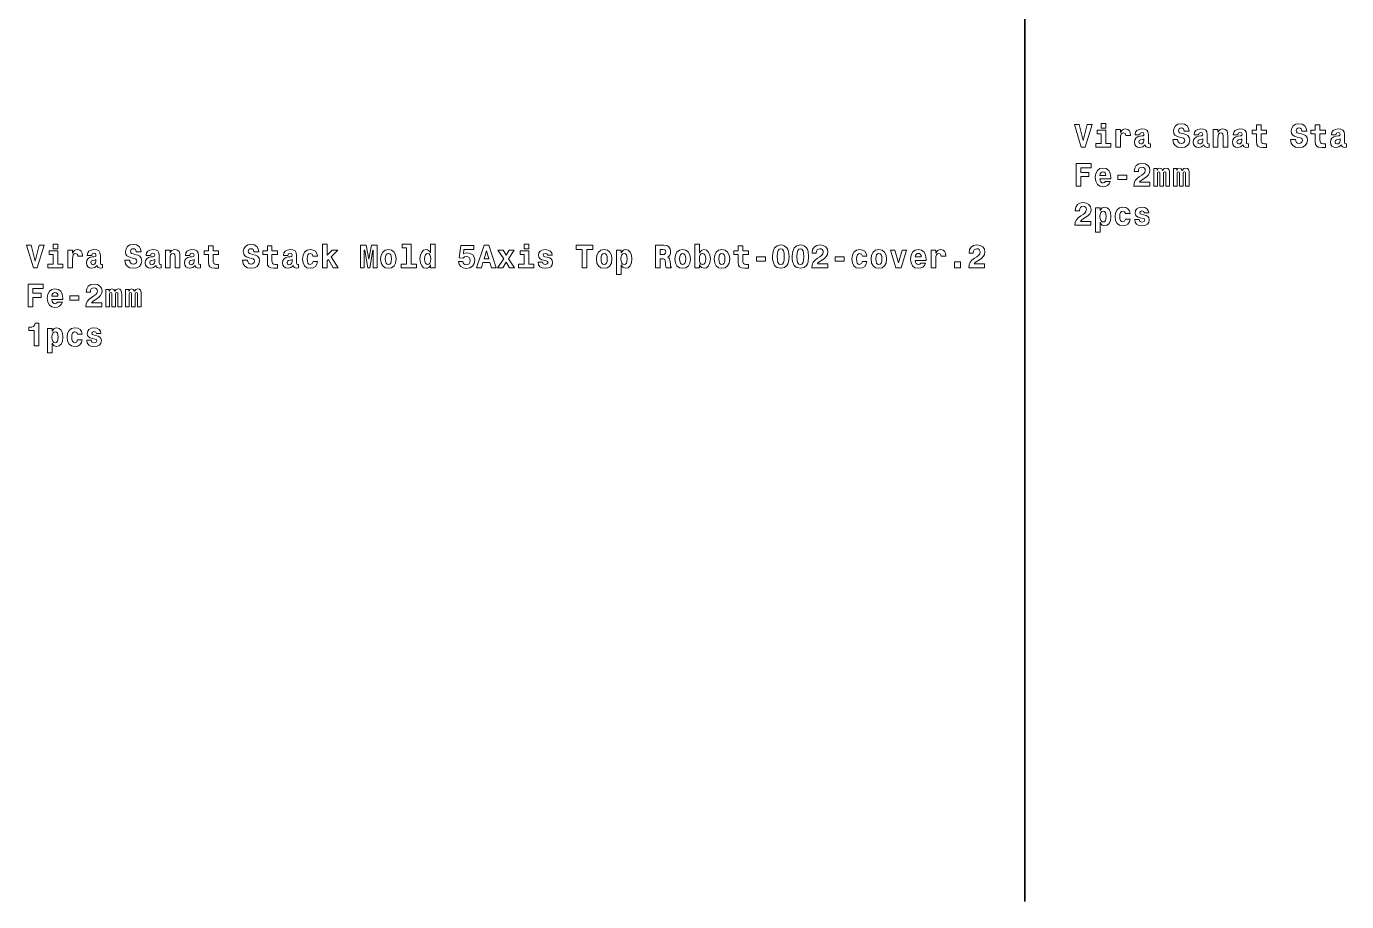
# Model space of a CAD drawing. Extents: x -10871 to 4979, y 1991 to 5869.
# Drawn here: x -6849 to -5098, y 2048 to 3208 of the extents above; entities that cross this region are included whole.
import ezdxf

# ---------------------------------------------------------------- set-up
doc = ezdxf.new("R2010")
doc.units = 0

msp = doc.modelspace()

# ---------------------------------------------------------------- linework, layer by layer
at = {"color": 7, "lineweight": 35}
msp.add_line((-5524.3, 4787.5), (-5524.3, 2048), dxfattribs=at)
at = {"color": 7, "lineweight": 13}
for points in [[(-5452.4, 3078.4), (-5458.7, 3078.4), (-5449.5, 3048.4), (-5444.4, 3048.4), (-5435.3, 3078.4), (-5441.6, 3078.4), (-5447, 3057.2)], [(-5410.2, 3053.2), (-5416.9, 3053.2), (-5416.9, 3070.8), (-5428.6, 3070.8), (-5428.6, 3066), (-5423, 3066), (-5423, 3053.2), (-5430.3, 3053.2), (-5430.3, 3048.4), (-5410.2, 3048.4)], [(-5423, 3079.4), (-5423, 3073.5), (-5416.9, 3073.5), (-5416.9, 3079.4)], [(-5403.7, 3071.6), (-5403.7, 3048.4), (-5397.4, 3048.4), (-5397.4, 3060.2), (-5397.3, 3063.3), (-5396.7, 3065.5), (-5395.5, 3066.9), (-5393.5, 3067.4), (-5391.3, 3066.4), (-5390.7, 3065.2), (-5390.4, 3063.6), (-5390.4, 3063.5), (-5384.4, 3063.5), (-5384.4, 3063.9), (-5384.8, 3067.6), (-5386, 3070.2), (-5387.9, 3071.8), (-5390.7, 3072.4), (-5393, 3072.1), (-5394.8, 3071.2), (-5396.3, 3069.7), (-5397.4, 3067.7), (-5397.4, 3071.6)], [(-5372.1, 3064.6), (-5371.4, 3066.8), (-5369.2, 3067.6), (-5367.1, 3067), (-5366.5, 3065.3), (-5366.7, 3063.9), (-5367.6, 3063.3), (-5369.1, 3063), (-5371.6, 3062.8), (-5374.8, 3061.9), (-5377.2, 3060.3), (-5378.6, 3058), (-5379.1, 3055), (-5378.6, 3051.9), (-5377.2, 3049.5), (-5374.9, 3048.1), (-5371.8, 3047.6), (-5368.1, 3048.5), (-5364.9, 3051.2), (-5364.4, 3049.6), (-5363.5, 3048.6), (-5362.2, 3048.1), (-5360.3, 3047.9), (-5357.9, 3048.2), (-5357.9, 3052.7), (-5358.9, 3052.6), (-5360.3, 3053.1), (-5360.5, 3054.9), (-5360.5, 3065.2), (-5361.1, 3068.3), (-5362.6, 3070.6), (-5365.3, 3071.9), (-5369.2, 3072.4), (-5372.9, 3071.8), (-5375.7, 3070.3), (-5377.4, 3068), (-5378, 3064.9), (-5378, 3064.6)], [(-5306.5, 3069.4), (-5307.2, 3073.5), (-5309.3, 3076.6), (-5312.6, 3078.5), (-5317.2, 3079.1), (-5321.3, 3078.5), (-5324.4, 3076.5), (-5326.5, 3073.5), (-5327.2, 3069.7), (-5326.7, 3066.5), (-5325.3, 3064.2), (-5322.8, 3062.6), (-5319.4, 3061.5), (-5316.4, 3060.8), (-5314.1, 3060), (-5312.7, 3059), (-5312.2, 3057.2), (-5312.5, 3055.5), (-5313.4, 3054.3), (-5314.9, 3053.4), (-5316.9, 3053.2), (-5318.8, 3053.5), (-5320.3, 3054.5), (-5321.3, 3056.1), (-5321.7, 3058.3), (-5328.1, 3058.3), (-5327.2, 3053.7), (-5325, 3050.4), (-5321.6, 3048.3), (-5317.1, 3047.6), (-5312.2, 3048.3), (-5308.7, 3050.2), (-5306.4, 3053.4), (-5305.6, 3057.5), (-5306.3, 3061.2), (-5308.1, 3063.5), (-5311, 3065.1), (-5314.8, 3066.1), (-5317.3, 3066.7), (-5319.1, 3067.4), (-5320.2, 3068.4), (-5320.6, 3070.1), (-5319.6, 3072.6), (-5318.4, 3073.3), (-5316.8, 3073.6), (-5315.3, 3073.3), (-5314.1, 3072.5), (-5313.1, 3069.8), (-5313.1, 3069.4)], [(-5294, 3064.6), (-5293.3, 3066.8), (-5291.1, 3067.6), (-5289.1, 3067), (-5288.4, 3065.3), (-5288.6, 3063.9), (-5289.5, 3063.3), (-5291.1, 3063), (-5293.5, 3062.8), (-5296.8, 3061.9), (-5299.1, 3060.3), (-5300.6, 3058), (-5301.1, 3055), (-5300.6, 3051.9), (-5299.1, 3049.5), (-5296.9, 3048.1), (-5293.7, 3047.6), (-5290, 3048.5), (-5286.8, 3051.2), (-5286.3, 3049.6), (-5285.4, 3048.6), (-5284.1, 3048.1), (-5282.2, 3047.9), (-5279.8, 3048.2), (-5279.8, 3052.7), (-5280.8, 3052.6), (-5282.2, 3053.1), (-5282.5, 3054.9), (-5282.5, 3065.2), (-5283, 3068.3), (-5284.5, 3070.6), (-5287.3, 3071.9), (-5291.1, 3072.4), (-5294.8, 3071.8), (-5297.6, 3070.3), (-5299.4, 3068), (-5299.9, 3064.9), (-5299.9, 3064.6)], [(-5274.4, 3071.6), (-5274.4, 3048.4), (-5268.2, 3048.4), (-5268.2, 3059.9), (-5268, 3063.1), (-5267.4, 3065.3), (-5266.1, 3066.7), (-5264.2, 3067.1), (-5262.6, 3066.7), (-5261.7, 3065.6), (-5261.4, 3063.7), (-5261.3, 3061.3), (-5261.3, 3048.4), (-5255.1, 3048.4), (-5255.1, 3062.5), (-5255.4, 3066.6), (-5256.2, 3069.7), (-5258.2, 3071.7), (-5261.8, 3072.4), (-5263.8, 3072.1), (-5265.6, 3071.3), (-5267, 3070), (-5268.2, 3068), (-5268.2, 3071.6)], [(-5242, 3064.6), (-5241.3, 3066.8), (-5239.1, 3067.6), (-5237, 3067), (-5236.3, 3065.3), (-5236.6, 3063.9), (-5237.5, 3063.3), (-5239, 3063), (-5241.4, 3062.8), (-5244.7, 3061.9), (-5247.1, 3060.3), (-5248.5, 3058), (-5249, 3055), (-5248.5, 3051.9), (-5247.1, 3049.5), (-5244.8, 3048.1), (-5241.7, 3047.6), (-5238, 3048.5), (-5234.7, 3051.2), (-5234.3, 3049.6), (-5233.4, 3048.6), (-5232.1, 3048.1), (-5230.2, 3047.9), (-5227.7, 3048.2), (-5227.7, 3052.7), (-5228.8, 3052.6), (-5230.2, 3053.1), (-5230.4, 3054.9), (-5230.4, 3065.2), (-5230.9, 3068.3), (-5232.5, 3070.6), (-5235.2, 3071.9), (-5239.1, 3072.4), (-5242.8, 3071.8), (-5245.5, 3070.3), (-5247.3, 3068), (-5247.9, 3064.9), (-5247.9, 3064.6)], [(-5203.7, 3070.8), (-5211.1, 3070.8), (-5211.1, 3077.6), (-5217.1, 3077.6), (-5217.1, 3070.8), (-5222.9, 3070.8), (-5222.9, 3066), (-5217.1, 3066), (-5217.1, 3055.6), (-5216.8, 3051.9), (-5215.4, 3049.4), (-5212.7, 3048), (-5208.6, 3047.6), (-5203.7, 3047.8), (-5203.7, 3052.7), (-5206.5, 3052.5), (-5208.8, 3052.9), (-5210.2, 3053.9), (-5210.9, 3055.6), (-5211.1, 3057.8), (-5211.1, 3066), (-5203.7, 3066)], [(-5150.4, 3069.4), (-5151.1, 3073.5), (-5153.2, 3076.6), (-5156.5, 3078.5), (-5161, 3079.1), (-5165.1, 3078.5), (-5168.3, 3076.5), (-5170.3, 3073.5), (-5171, 3069.7), (-5170.5, 3066.5), (-5169.1, 3064.2), (-5166.7, 3062.6), (-5163.2, 3061.5), (-5160.3, 3060.8), (-5158, 3060), (-5156.5, 3059), (-5156, 3057.2), (-5156.4, 3055.5), (-5157.3, 3054.3), (-5158.8, 3053.4), (-5160.7, 3053.2), (-5162.6, 3053.5), (-5164.1, 3054.5), (-5165.1, 3056.1), (-5165.5, 3058.3), (-5172, 3058.3), (-5171.1, 3053.7), (-5168.9, 3050.4), (-5165.4, 3048.3), (-5161, 3047.6), (-5156.1, 3048.3), (-5152.5, 3050.2), (-5150.3, 3053.4), (-5149.5, 3057.5), (-5150.1, 3061.2), (-5152, 3063.5), (-5154.9, 3065.1), (-5158.7, 3066.1), (-5161.2, 3066.7), (-5163, 3067.4), (-5164.1, 3068.4), (-5164.5, 3070.1), (-5163.5, 3072.6), (-5162.3, 3073.3), (-5160.7, 3073.6), (-5159.2, 3073.3), (-5158, 3072.5), (-5156.9, 3069.8), (-5156.9, 3069.4)], [(-5125.6, 3070.8), (-5133, 3070.8), (-5133, 3077.6), (-5139.1, 3077.6), (-5139.1, 3070.8), (-5144.9, 3070.8), (-5144.9, 3066), (-5139.1, 3066), (-5139.1, 3055.6), (-5138.7, 3051.9), (-5137.3, 3049.4), (-5134.7, 3048), (-5130.5, 3047.6), (-5125.6, 3047.8), (-5125.6, 3052.7), (-5128.4, 3052.5), (-5130.8, 3052.9), (-5132.2, 3053.9), (-5132.8, 3055.6), (-5133, 3057.8), (-5133, 3066), (-5125.6, 3066)], [(-5111.8, 3064.6), (-5111.2, 3066.8), (-5108.9, 3067.6), (-5106.9, 3067), (-5106.2, 3065.3), (-5106.5, 3063.9), (-5107.3, 3063.3), (-5108.9, 3063), (-5111.3, 3062.8), (-5114.6, 3061.9), (-5117, 3060.3), (-5118.4, 3058), (-5118.9, 3055), (-5118.4, 3051.9), (-5117, 3049.5), (-5114.7, 3048.1), (-5111.6, 3047.6), (-5107.9, 3048.5), (-5104.6, 3051.2), (-5104.1, 3049.6), (-5103.2, 3048.6), (-5101.9, 3048.1), (-5100.1, 3047.9), (-5097.6, 3048.2), (-5097.6, 3052.7), (-5098.7, 3052.6), (-5100, 3053.1), (-5100.3, 3054.9), (-5100.3, 3065.2), (-5100.8, 3068.3), (-5102.4, 3070.6), (-5105.1, 3071.9), (-5108.9, 3072.4), (-5112.7, 3071.8), (-5115.4, 3070.3), (-5117.2, 3068), (-5117.8, 3064.9), (-5117.8, 3064.6)], [(-5366.5, 3056.7), (-5366.9, 3054.9), (-5367.8, 3053.6), (-5369.1, 3052.7), (-5370.7, 3052.4), (-5372.5, 3053.2), (-5373.2, 3055.1), (-5372.6, 3056.9), (-5371.1, 3057.9), (-5368.4, 3058.4), (-5366.5, 3059.4)], [(-5288.5, 3056.7), (-5288.8, 3054.9), (-5289.7, 3053.6), (-5291.1, 3052.7), (-5292.7, 3052.4), (-5294.4, 3053.2), (-5295.1, 3055.1), (-5294.6, 3056.9), (-5293, 3057.9), (-5290.4, 3058.4), (-5288.5, 3059.4)], [(-5236.4, 3056.7), (-5236.8, 3054.9), (-5237.7, 3053.6), (-5239, 3052.7), (-5240.6, 3052.4), (-5242.4, 3053.2), (-5243, 3055.1), (-5242.5, 3056.9), (-5241, 3057.9), (-5238.3, 3058.4), (-5236.4, 3059.4)], [(-5106.3, 3056.7), (-5106.7, 3054.9), (-5107.6, 3053.6), (-5108.9, 3052.7), (-5110.5, 3052.4), (-5112.3, 3053.2), (-5112.9, 3055.1), (-5112.4, 3056.9), (-5110.9, 3057.9), (-5108.2, 3058.4), (-5106.3, 3059.4)], [(-5456.2, 3026.5), (-5456.2, 2996.5), (-5450, 2996.5), (-5450, 3009.1), (-5439.3, 3009.1), (-5439.3, 3014.8), (-5450, 3014.8), (-5450, 3020.8), (-5436.6, 3020.8), (-5436.6, 3026.5)], [(-5417.5, 3002.7), (-5418.8, 3001.3), (-5420.6, 3000.7), (-5422.3, 3001.1), (-5423.6, 3002.1), (-5424.5, 3003.8), (-5424.9, 3006.2), (-5410.5, 3006.2), (-5410.4, 3007.8), (-5411.1, 3013.3), (-5413.1, 3017.3), (-5416.4, 3019.7), (-5420.8, 3020.5), (-5425, 3019.7), (-5428.2, 3017.2), (-5430.3, 3013.3), (-5431, 3008.1), (-5430.3, 3002.9), (-5428.2, 2998.9), (-5425.1, 2996.5), (-5420.9, 2995.7), (-5417.5, 2996.1), (-5414.7, 2997.4), (-5412.6, 2999.5), (-5411, 3002.7)], [(-5416.8, 3010.7), (-5424.8, 3010.7), (-5424.5, 3012.7), (-5423.6, 3014.2), (-5422.3, 3015.1), (-5420.8, 3015.5), (-5419.2, 3015.1), (-5417.9, 3014.2), (-5417.2, 3012.7)], [(-5373.8, 3015.9), (-5373.8, 3016.2), (-5373.5, 3018.5), (-5372.6, 3020.2), (-5371.1, 3021.3), (-5369.1, 3021.7), (-5367.2, 3021.3), (-5365.8, 3020.4), (-5364.9, 3019.1), (-5364.6, 3017.3), (-5365.2, 3014.7), (-5366.8, 3012.8), (-5369.2, 3011), (-5372.2, 3009.1), (-5375.6, 3006.5), (-5378, 3003.8), (-5379.4, 3000.5), (-5379.9, 2996.5), (-5358.7, 2996.5), (-5358.7, 3001.6), (-5372.5, 3001.6), (-5371.6, 3002.9), (-5370.2, 3004.1), (-5365.5, 3007.1), (-5362.5, 3009.3), (-5360.3, 3011.6), (-5358.9, 3014.2), (-5358.4, 3017.4), (-5359.1, 3021.2), (-5361.2, 3024.1), (-5364.5, 3026), (-5369, 3026.7), (-5373.4, 3026), (-5376.6, 3023.9), (-5378.7, 3020.5), (-5379.4, 3016), (-5379.4, 3015.9)], [(-5337.3, 3013.7), (-5337.3, 2996.5), (-5332.3, 2996.5), (-5332.3, 3012.5), (-5332.6, 3015.9), (-5333.3, 3018.4), (-5334.7, 3020), (-5337.1, 3020.5), (-5339.5, 3019.7), (-5341.6, 3017.2), (-5342.9, 3019.6), (-5345.3, 3020.5), (-5347.5, 3019.7), (-5349, 3017.2), (-5349, 3019.7), (-5353.4, 3019.7), (-5353.4, 2996.5), (-5348.6, 2996.5), (-5348.6, 3013.5), (-5348.1, 3015.1), (-5346.7, 3015.6), (-5345.7, 3015.2), (-5345.3, 3014), (-5345.3, 2996.5), (-5340.5, 2996.5), (-5340.5, 3013.5), (-5340, 3015.1), (-5338.6, 3015.6), (-5337.6, 3015.2), (-5337.3, 3014)], [(-5311.3, 3013.7), (-5311.3, 2996.5), (-5306.3, 2996.5), (-5306.3, 3012.5), (-5306.5, 3015.9), (-5307.2, 3018.4), (-5308.7, 3020), (-5311, 3020.5), (-5313.5, 3019.7), (-5315.5, 3017.2), (-5316.9, 3019.6), (-5319.3, 3020.5), (-5321.5, 3019.7), (-5323, 3017.2), (-5323, 3019.7), (-5327.4, 3019.7), (-5327.4, 2996.5), (-5322.5, 2996.5), (-5322.5, 3013.5), (-5322.1, 3015.1), (-5320.7, 3015.6), (-5319.6, 3015.2), (-5319.3, 3014), (-5319.3, 2996.5), (-5314.5, 2996.5), (-5314.5, 3013.5), (-5314, 3015.1), (-5312.6, 3015.6), (-5311.6, 3015.2), (-5311.3, 3014)], [(-5400.9, 3011), (-5400.9, 3005.2), (-5389, 3005.2), (-5389, 3011)], [(-5451.9, 2964), (-5451.9, 2964.3), (-5451.6, 2966.6), (-5450.7, 2968.4), (-5449.1, 2969.4), (-5447.2, 2969.8), (-5445.3, 2969.4), (-5443.9, 2968.6), (-5443, 2967.2), (-5442.7, 2965.5), (-5443.3, 2962.9), (-5444.8, 2960.9), (-5447.2, 2959.1), (-5450.3, 2957.2), (-5453.6, 2954.6), (-5456, 2951.9), (-5457.5, 2948.6), (-5458, 2944.6), (-5436.8, 2944.6), (-5436.8, 2949.8), (-5450.5, 2949.8), (-5449.7, 2951), (-5448.2, 2952.2), (-5443.6, 2955.3), (-5440.6, 2957.5), (-5438.3, 2959.8), (-5437, 2962.3), (-5436.5, 2965.5), (-5437.2, 2969.3), (-5439.3, 2972.2), (-5442.6, 2974.1), (-5447.1, 2974.8), (-5451.4, 2974.1), (-5454.7, 2972), (-5456.8, 2968.7), (-5457.5, 2964.2), (-5457.5, 2964)], [(-5430.6, 2967.9), (-5430.6, 2935.6), (-5424.5, 2935.6), (-5424.5, 2948.2), (-5423.3, 2946.2), (-5421.9, 2944.8), (-5418.5, 2943.8), (-5415.2, 2944.6), (-5412.6, 2947), (-5410.9, 2951), (-5410.3, 2956.3), (-5410.9, 2961.5), (-5412.6, 2965.4), (-5415.2, 2967.8), (-5418.5, 2968.7), (-5420.4, 2968.4), (-5421.9, 2967.6), (-5423.3, 2966.2), (-5424.5, 2964.3), (-5424.5, 2967.9)], [(-5420.5, 2963.5), (-5418.9, 2963), (-5417.6, 2961.6), (-5416.8, 2959.4), (-5416.5, 2956.3), (-5416.8, 2953.1), (-5417.6, 2950.8), (-5418.9, 2949.4), (-5420.5, 2949), (-5422.3, 2949.4), (-5423.7, 2950.9), (-5424.5, 2953.2), (-5424.8, 2956.4), (-5424.5, 2959.5), (-5423.6, 2961.7), (-5422.3, 2963)], [(-5390.8, 2952.9), (-5392, 2950.1), (-5394.5, 2949), (-5396.2, 2949.5), (-5397.5, 2950.9), (-5398.3, 2953.1), (-5398.5, 2956.3), (-5398.3, 2959.4), (-5397.4, 2961.7), (-5396.2, 2963), (-5394.5, 2963.5), (-5392, 2962.6), (-5390.8, 2960.1), (-5384.7, 2960.1), (-5385.6, 2963.7), (-5387.6, 2966.4), (-5390.5, 2968.1), (-5394.3, 2968.7), (-5398.7, 2967.8), (-5401.9, 2965.2), (-5404.1, 2961.3), (-5404.8, 2956.2), (-5404.1, 2951.1), (-5402.1, 2947.2), (-5398.9, 2944.7), (-5394.7, 2943.8), (-5390.7, 2944.5), (-5387.7, 2946.2), (-5385.6, 2949.1), (-5384.7, 2952.9)], [(-5367.6, 2953.8), (-5365.9, 2953), (-5365.3, 2951.5), (-5366.3, 2949.6), (-5369, 2948.8), (-5371.7, 2949.7), (-5372.7, 2952.1), (-5378.6, 2952.1), (-5378, 2948.6), (-5376.1, 2945.9), (-5373.2, 2944.4), (-5369.1, 2943.8), (-5364.9, 2944.4), (-5361.8, 2945.9), (-5359.9, 2948.4), (-5359.3, 2951.8), (-5359.8, 2954.4), (-5361.1, 2956.4), (-5363.3, 2957.8), (-5366.4, 2958.7), (-5369.7, 2959.2), (-5371.3, 2960), (-5371.9, 2961.5), (-5371.2, 2963), (-5369.2, 2963.7), (-5366.8, 2963), (-5365.9, 2961.3), (-5359.9, 2961.3), (-5359.9, 2961.4), (-5360.6, 2964.3), (-5362.4, 2966.6), (-5365.3, 2968.1), (-5369.1, 2968.6), (-5372.9, 2968.1), (-5375.7, 2966.6), (-5377.4, 2964.3), (-5378, 2961.2), (-5377.5, 2958.7), (-5376.2, 2956.7), (-5374.1, 2955.3), (-5371.3, 2954.5)], [(-6842.4, 2918.4), (-6848.7, 2918.4), (-6839.5, 2888.4), (-6834.4, 2888.4), (-6825.3, 2918.4), (-6831.6, 2918.4), (-6837, 2897.2)], [(-6800.2, 2893.2), (-6806.9, 2893.2), (-6806.9, 2910.8), (-6818.6, 2910.8), (-6818.6, 2906), (-6813, 2906), (-6813, 2893.2), (-6820.3, 2893.2), (-6820.3, 2888.4), (-6800.2, 2888.4)], [(-6813, 2919.4), (-6813, 2913.5), (-6806.9, 2913.5), (-6806.9, 2919.4)], [(-6793.7, 2911.6), (-6793.7, 2888.4), (-6787.4, 2888.4), (-6787.4, 2900.2), (-6787.3, 2903.3), (-6786.7, 2905.5), (-6785.5, 2906.9), (-6783.5, 2907.4), (-6781.3, 2906.4), (-6780.7, 2905.2), (-6780.4, 2903.6), (-6780.4, 2903.5), (-6774.4, 2903.5), (-6774.4, 2903.9), (-6774.8, 2907.6), (-6776, 2910.2), (-6777.9, 2911.8), (-6780.7, 2912.4), (-6783, 2912.1), (-6784.8, 2911.2), (-6786.3, 2909.7), (-6787.4, 2907.7), (-6787.4, 2911.6)], [(-6762.1, 2904.6), (-6761.4, 2906.8), (-6759.2, 2907.6), (-6757.1, 2907), (-6756.5, 2905.3), (-6756.7, 2903.9), (-6757.6, 2903.3), (-6759.1, 2903), (-6761.6, 2902.8), (-6764.8, 2901.9), (-6767.2, 2900.3), (-6768.6, 2898), (-6769.1, 2895), (-6768.6, 2891.9), (-6767.2, 2889.5), (-6764.9, 2888.1), (-6761.8, 2887.6), (-6758.1, 2888.5), (-6754.9, 2891.2), (-6754.4, 2889.6), (-6753.5, 2888.6), (-6752.2, 2888.1), (-6750.3, 2887.9), (-6747.9, 2888.2), (-6747.9, 2892.7), (-6748.9, 2892.6), (-6750.3, 2893.1), (-6750.5, 2894.9), (-6750.5, 2905.2), (-6751.1, 2908.3), (-6752.6, 2910.6), (-6755.3, 2911.9), (-6759.2, 2912.4), (-6762.9, 2911.8), (-6765.7, 2910.3), (-6767.4, 2908), (-6768, 2904.9), (-6768, 2904.6)], [(-6696.5, 2909.4), (-6697.2, 2913.5), (-6699.3, 2916.6), (-6702.6, 2918.5), (-6707.2, 2919.1), (-6711.3, 2918.5), (-6714.4, 2916.5), (-6716.5, 2913.5), (-6717.2, 2909.7), (-6716.7, 2906.5), (-6715.3, 2904.2), (-6712.8, 2902.6), (-6709.4, 2901.5), (-6706.4, 2900.8), (-6704.1, 2900), (-6702.7, 2899), (-6702.2, 2897.2), (-6702.5, 2895.5), (-6703.4, 2894.3), (-6704.9, 2893.4), (-6706.9, 2893.2), (-6708.8, 2893.5), (-6710.3, 2894.5), (-6711.3, 2896.1), (-6711.7, 2898.3), (-6718.1, 2898.3), (-6717.2, 2893.7), (-6715, 2890.4), (-6711.6, 2888.3), (-6707.1, 2887.6), (-6702.2, 2888.3), (-6698.7, 2890.2), (-6696.4, 2893.4), (-6695.6, 2897.5), (-6696.3, 2901.2), (-6698.1, 2903.5), (-6701, 2905.1), (-6704.8, 2906.1), (-6707.3, 2906.7), (-6709.1, 2907.4), (-6710.2, 2908.4), (-6710.6, 2910.1), (-6709.6, 2912.6), (-6708.4, 2913.3), (-6706.8, 2913.6), (-6705.3, 2913.3), (-6704.1, 2912.5), (-6703.1, 2909.8), (-6703.1, 2909.4)], [(-6684, 2904.6), (-6683.3, 2906.8), (-6681.1, 2907.6), (-6679.1, 2907), (-6678.4, 2905.3), (-6678.6, 2903.9), (-6679.5, 2903.3), (-6681.1, 2903), (-6683.5, 2902.8), (-6686.8, 2901.9), (-6689.1, 2900.3), (-6690.6, 2898), (-6691.1, 2895), (-6690.6, 2891.9), (-6689.1, 2889.5), (-6686.9, 2888.1), (-6683.7, 2887.6), (-6680, 2888.5), (-6676.8, 2891.2), (-6676.3, 2889.6), (-6675.4, 2888.6), (-6674.1, 2888.1), (-6672.2, 2887.9), (-6669.8, 2888.2), (-6669.8, 2892.7), (-6670.8, 2892.6), (-6672.2, 2893.1), (-6672.5, 2894.9), (-6672.5, 2905.2), (-6673, 2908.3), (-6674.5, 2910.6), (-6677.3, 2911.9), (-6681.1, 2912.4), (-6684.8, 2911.8), (-6687.6, 2910.3), (-6689.4, 2908), (-6689.9, 2904.9), (-6689.9, 2904.6)], [(-6664.4, 2911.6), (-6664.4, 2888.4), (-6658.2, 2888.4), (-6658.2, 2899.9), (-6658, 2903.1), (-6657.4, 2905.3), (-6656.1, 2906.7), (-6654.2, 2907.1), (-6652.6, 2906.7), (-6651.7, 2905.6), (-6651.4, 2903.7), (-6651.3, 2901.3), (-6651.3, 2888.4), (-6645.1, 2888.4), (-6645.1, 2902.5), (-6645.4, 2906.6), (-6646.2, 2909.7), (-6648.2, 2911.7), (-6651.8, 2912.4), (-6653.8, 2912.1), (-6655.6, 2911.3), (-6657, 2910), (-6658.2, 2908), (-6658.2, 2911.6)], [(-6632, 2904.6), (-6631.3, 2906.8), (-6629.1, 2907.6), (-6627, 2907), (-6626.3, 2905.3), (-6626.6, 2903.9), (-6627.5, 2903.3), (-6629, 2903), (-6631.4, 2902.8), (-6634.7, 2901.9), (-6637.1, 2900.3), (-6638.5, 2898), (-6639, 2895), (-6638.5, 2891.9), (-6637.1, 2889.5), (-6634.8, 2888.1), (-6631.7, 2887.6), (-6628, 2888.5), (-6624.7, 2891.2), (-6624.3, 2889.6), (-6623.4, 2888.6), (-6622.1, 2888.1), (-6620.2, 2887.9), (-6617.7, 2888.2), (-6617.7, 2892.7), (-6618.8, 2892.6), (-6620.2, 2893.1), (-6620.4, 2894.9), (-6620.4, 2905.2), (-6620.9, 2908.3), (-6622.5, 2910.6), (-6625.2, 2911.9), (-6629.1, 2912.4), (-6632.8, 2911.8), (-6635.5, 2910.3), (-6637.3, 2908), (-6637.9, 2904.9), (-6637.9, 2904.6)], [(-6593.7, 2910.8), (-6601.1, 2910.8), (-6601.1, 2917.6), (-6607.1, 2917.6), (-6607.1, 2910.8), (-6612.9, 2910.8), (-6612.9, 2906), (-6607.1, 2906), (-6607.1, 2895.6), (-6606.8, 2891.9), (-6605.4, 2889.4), (-6602.7, 2888), (-6598.6, 2887.6), (-6593.7, 2887.8), (-6593.7, 2892.7), (-6596.5, 2892.5), (-6598.8, 2892.9), (-6600.2, 2893.9), (-6600.9, 2895.6), (-6601.1, 2897.8), (-6601.1, 2906), (-6593.7, 2906)], [(-6540.4, 2909.4), (-6541.1, 2913.5), (-6543.2, 2916.6), (-6546.5, 2918.5), (-6551, 2919.1), (-6555.1, 2918.5), (-6558.3, 2916.5), (-6560.3, 2913.5), (-6561, 2909.7), (-6560.5, 2906.5), (-6559.1, 2904.2), (-6556.7, 2902.6), (-6553.2, 2901.5), (-6550.3, 2900.8), (-6548, 2900), (-6546.5, 2899), (-6546, 2897.2), (-6546.4, 2895.5), (-6547.3, 2894.3), (-6548.8, 2893.4), (-6550.7, 2893.2), (-6552.6, 2893.5), (-6554.1, 2894.5), (-6555.1, 2896.1), (-6555.5, 2898.3), (-6562, 2898.3), (-6561.1, 2893.7), (-6558.9, 2890.4), (-6555.4, 2888.3), (-6551, 2887.6), (-6546.1, 2888.3), (-6542.5, 2890.2), (-6540.3, 2893.4), (-6539.5, 2897.5), (-6540.1, 2901.2), (-6542, 2903.5), (-6544.9, 2905.1), (-6548.7, 2906.1), (-6551.2, 2906.7), (-6553, 2907.4), (-6554.1, 2908.4), (-6554.5, 2910.1), (-6553.5, 2912.6), (-6552.3, 2913.3), (-6550.7, 2913.6), (-6549.2, 2913.3), (-6548, 2912.5), (-6546.9, 2909.8), (-6546.9, 2909.4)], [(-6515.6, 2910.8), (-6523, 2910.8), (-6523, 2917.6), (-6529.1, 2917.6), (-6529.1, 2910.8), (-6534.9, 2910.8), (-6534.9, 2906), (-6529.1, 2906), (-6529.1, 2895.6), (-6528.7, 2891.9), (-6527.3, 2889.4), (-6524.7, 2888), (-6520.5, 2887.6), (-6515.6, 2887.8), (-6515.6, 2892.7), (-6518.4, 2892.5), (-6520.8, 2892.9), (-6522.2, 2893.9), (-6522.8, 2895.6), (-6523, 2897.8), (-6523, 2906), (-6515.6, 2906)], [(-6501.8, 2904.6), (-6501.2, 2906.8), (-6498.9, 2907.6), (-6496.9, 2907), (-6496.2, 2905.3), (-6496.5, 2903.9), (-6497.3, 2903.3), (-6498.9, 2903), (-6501.3, 2902.8), (-6504.6, 2901.9), (-6507, 2900.3), (-6508.4, 2898), (-6508.9, 2895), (-6508.4, 2891.9), (-6507, 2889.5), (-6504.7, 2888.1), (-6501.6, 2887.6), (-6497.9, 2888.5), (-6494.6, 2891.2), (-6494.1, 2889.6), (-6493.2, 2888.6), (-6491.9, 2888.1), (-6490.1, 2887.9), (-6487.6, 2888.2), (-6487.6, 2892.7), (-6488.7, 2892.6), (-6490, 2893.1), (-6490.3, 2894.9), (-6490.3, 2905.2), (-6490.8, 2908.3), (-6492.4, 2910.6), (-6495.1, 2911.9), (-6498.9, 2912.4), (-6502.7, 2911.8), (-6505.4, 2910.3), (-6507.2, 2908), (-6507.8, 2904.9), (-6507.8, 2904.6)], [(-6468.5, 2896.7), (-6469.7, 2893.8), (-6472.2, 2892.8), (-6473.9, 2893.2), (-6475.2, 2894.6), (-6476, 2896.9), (-6476.3, 2900), (-6476, 2903.2), (-6475.2, 2905.4), (-6473.9, 2906.8), (-6472.2, 2907.3), (-6469.7, 2906.4), (-6468.6, 2903.9), (-6462.5, 2903.9), (-6463.4, 2907.4), (-6465.3, 2910.1), (-6468.3, 2911.8), (-6472.1, 2912.4), (-6476.4, 2911.5), (-6479.7, 2909), (-6481.8, 2905.1), (-6482.5, 2899.9), (-6481.8, 2894.8), (-6479.8, 2890.9), (-6476.6, 2888.4), (-6472.4, 2887.6), (-6468.5, 2888.2), (-6465.4, 2890), (-6463.4, 2892.9), (-6462.5, 2896.7)], [(-6455.8, 2919.4), (-6455.8, 2888.4), (-6449.8, 2888.4), (-6449.8, 2897.4), (-6448.2, 2899.1), (-6442, 2888.4), (-6435.3, 2888.4), (-6444.3, 2903), (-6435.6, 2911.6), (-6443.1, 2911.6), (-6449.8, 2904.8), (-6449.8, 2919.4)], [(-6405.6, 2918.4), (-6405.6, 2888.4), (-6400.5, 2888.4), (-6400.5, 2911.5), (-6400, 2911.5), (-6395.8, 2888.4), (-6393.4, 2888.4), (-6389.3, 2911.5), (-6388.7, 2911.5), (-6388.7, 2888.4), (-6383.6, 2888.4), (-6383.6, 2918.4), (-6391.1, 2918.4), (-6394.5, 2899.9), (-6394.7, 2899.9), (-6398.1, 2918.4)], [(-6378.9, 2900), (-6378.2, 2894.6), (-6376.1, 2890.7), (-6372.9, 2888.4), (-6368.6, 2887.6), (-6364.3, 2888.4), (-6361.1, 2890.7), (-6359, 2894.6), (-6358.3, 2900), (-6359, 2905.2), (-6361.1, 2909.2), (-6364.3, 2911.5), (-6368.6, 2912.4), (-6372.9, 2911.5), (-6376.1, 2909.2), (-6378.2, 2905.2)], [(-6368.6, 2907.3), (-6366.8, 2906.8), (-6365.5, 2905.4), (-6364.8, 2903.1), (-6364.5, 2900), (-6364.8, 2896.8), (-6365.5, 2894.6), (-6366.8, 2893.2), (-6368.6, 2892.7), (-6370.3, 2893.2), (-6371.6, 2894.6), (-6372.4, 2896.9), (-6372.7, 2900.2), (-6372.4, 2903.2), (-6371.6, 2905.4), (-6370.3, 2906.8)], [(-6350.2, 2914.6), (-6344.5, 2914.6), (-6344.5, 2893.2), (-6351.7, 2893.2), (-6351.7, 2888.4), (-6331.5, 2888.4), (-6331.5, 2893.2), (-6338.4, 2893.2), (-6338.4, 2919.4), (-6350.2, 2919.4)], [(-6312.6, 2892), (-6312.6, 2888.4), (-6306.4, 2888.4), (-6306.4, 2919.4), (-6312.6, 2919.4), (-6312.6, 2908), (-6313.8, 2910), (-6315.2, 2911.4), (-6316.7, 2912.1), (-6318.6, 2912.4), (-6321.8, 2911.5), (-6324.4, 2909.1), (-6326.1, 2905.2), (-6326.7, 2900), (-6326.1, 2894.7), (-6324.4, 2890.8), (-6321.8, 2888.4), (-6318.6, 2887.6), (-6316.7, 2887.8), (-6315.1, 2888.6), (-6313.8, 2890)], [(-6316.5, 2907.2), (-6314.7, 2906.7), (-6313.4, 2905.4), (-6312.6, 2903.1), (-6312.2, 2900), (-6312.6, 2896.8), (-6313.4, 2894.6), (-6314.8, 2893.2), (-6316.5, 2892.7), (-6318.2, 2893.2), (-6319.5, 2894.6), (-6320.3, 2896.8), (-6320.5, 2900), (-6320.3, 2903.1), (-6319.5, 2905.4), (-6318.2, 2906.7)], [(-6269.8, 2896.5), (-6275.7, 2896.5), (-6274.9, 2892.7), (-6272.7, 2889.9), (-6269.5, 2888.2), (-6265.3, 2887.5), (-6260.6, 2888.3), (-6257, 2890.4), (-6254.8, 2893.8), (-6253.9, 2898.2), (-6254.7, 2902.2), (-6256.7, 2905.4), (-6259.9, 2907.4), (-6264, 2908.1), (-6266.9, 2907.7), (-6269.1, 2906.6), (-6268.4, 2912.6), (-6255.3, 2912.6), (-6255.3, 2917.7), (-6272.7, 2917.7), (-6274.6, 2901.5), (-6269.2, 2901.2), (-6267.6, 2902.8), (-6265.2, 2903.3), (-6263.1, 2902.9), (-6261.5, 2901.8), (-6260.5, 2900.1), (-6260.2, 2897.9), (-6260.5, 2895.5), (-6261.5, 2893.7), (-6263.1, 2892.7), (-6265.3, 2892.3), (-6267.1, 2892.6), (-6268.4, 2893.4), (-6269.4, 2894.7)], [(-6241.4, 2918.4), (-6251.6, 2888.4), (-6245.2, 2888.4), (-6243.2, 2895.2), (-6234, 2895.2), (-6231.8, 2888.4), (-6225.4, 2888.4), (-6235.5, 2918.4)], [(-6238.5, 2910.9), (-6235.5, 2900.3), (-6241.6, 2900.3)], [(-6215.5, 2900.3), (-6223.8, 2888.4), (-6216.9, 2888.4), (-6212.4, 2895.7), (-6208, 2888.4), (-6201.1, 2888.4), (-6209.4, 2900.3), (-6201.7, 2911.6), (-6208.5, 2911.6), (-6212.5, 2904.9), (-6216.4, 2911.6), (-6223.2, 2911.6)], [(-6175.6, 2893.2), (-6182.3, 2893.2), (-6182.3, 2910.8), (-6194, 2910.8), (-6194, 2906), (-6188.4, 2906), (-6188.4, 2893.2), (-6195.8, 2893.2), (-6195.8, 2888.4), (-6175.6, 2888.4)], [(-6188.4, 2919.4), (-6188.4, 2913.5), (-6182.3, 2913.5), (-6182.3, 2919.4)], [(-6159.1, 2897.6), (-6157.4, 2896.8), (-6156.8, 2895.2), (-6157.8, 2893.3), (-6160.5, 2892.6), (-6163.2, 2893.4), (-6164.2, 2895.9), (-6170.1, 2895.9), (-6169.5, 2892.3), (-6167.6, 2889.7), (-6164.6, 2888.1), (-6160.6, 2887.6), (-6156.4, 2888.1), (-6153.3, 2889.7), (-6151.4, 2892.2), (-6150.7, 2895.5), (-6151.2, 2898.1), (-6152.5, 2900.1), (-6154.7, 2901.6), (-6157.8, 2902.4), (-6161.2, 2903), (-6162.8, 2903.7), (-6163.4, 2905.3), (-6162.7, 2906.8), (-6160.6, 2907.4), (-6158.3, 2906.7), (-6157.3, 2905.1), (-6151.4, 2905.1), (-6151.4, 2905.1), (-6152, 2908.1), (-6153.9, 2910.4), (-6156.8, 2911.8), (-6160.6, 2912.4), (-6164.4, 2911.8), (-6167.1, 2910.3), (-6168.9, 2908), (-6169.4, 2905), (-6169, 2902.5), (-6167.7, 2900.5), (-6165.6, 2899), (-6162.8, 2898.2)], [(-6111.5, 2912.7), (-6111.5, 2888.4), (-6105.2, 2888.4), (-6105.2, 2912.7), (-6097.3, 2912.7), (-6097.3, 2918.4), (-6119.5, 2918.4), (-6119.5, 2912.7)], [(-6092.6, 2900), (-6091.9, 2894.6), (-6089.9, 2890.7), (-6086.6, 2888.4), (-6082.3, 2887.6), (-6078, 2888.4), (-6074.8, 2890.7), (-6072.8, 2894.6), (-6072, 2900), (-6072.8, 2905.2), (-6074.8, 2909.2), (-6078.1, 2911.5), (-6082.4, 2912.4), (-6086.6, 2911.5), (-6089.9, 2909.2), (-6091.9, 2905.2)], [(-6082.3, 2907.3), (-6080.6, 2906.8), (-6079.3, 2905.4), (-6078.5, 2903.1), (-6078.2, 2900), (-6078.5, 2896.8), (-6079.3, 2894.6), (-6080.6, 2893.2), (-6082.3, 2892.7), (-6084.1, 2893.2), (-6085.4, 2894.6), (-6086.2, 2896.9), (-6086.4, 2900.2), (-6086.2, 2903.2), (-6085.3, 2905.4), (-6084, 2906.8)], [(-6066, 2911.6), (-6066, 2879.4), (-6059.8, 2879.4), (-6059.8, 2892), (-6058.6, 2890), (-6057.2, 2888.6), (-6053.8, 2887.6), (-6050.5, 2888.4), (-6048, 2890.8), (-6046.3, 2894.7), (-6045.6, 2900), (-6046.3, 2905.2), (-6048, 2909.1), (-6050.5, 2911.5), (-6053.8, 2912.4), (-6055.7, 2912.1), (-6057.2, 2911.4), (-6058.6, 2910), (-6059.8, 2908), (-6059.8, 2911.6)], [(-6055.9, 2907.2), (-6054.2, 2906.7), (-6052.9, 2905.4), (-6052.1, 2903.1), (-6051.8, 2900), (-6052.1, 2896.8), (-6052.9, 2894.6), (-6054.2, 2893.2), (-6055.9, 2892.7), (-6057.7, 2893.2), (-6059, 2894.6), (-6059.8, 2896.9), (-6060.1, 2900.2), (-6059.8, 2903.2), (-6059, 2905.4), (-6057.6, 2906.7)], [(-6014.3, 2918.4), (-6014.3, 2888.4), (-6008, 2888.4), (-6008, 2900.3), (-6005.9, 2900.3), (-6003.6, 2900), (-6002.1, 2899.1), (-6001.4, 2897.6), (-6001.1, 2895.5), (-6000.9, 2892.4), (-6000.7, 2890), (-6000.1, 2888.4), (-5993.3, 2888.4), (-5993.3, 2889.2), (-5994.3, 2890.4), (-5994.6, 2892.7), (-5994.9, 2896.7), (-5995.6, 2900.2), (-5996.6, 2901.4), (-5998.2, 2902.2), (-5996.4, 2903.4), (-5995.1, 2905.1), (-5994.4, 2907.1), (-5994.2, 2909.7), (-5994.8, 2913.4), (-5996.5, 2916.1), (-5999.4, 2917.8), (-6003.3, 2918.4)], [(-6008, 2912.7), (-6004.6, 2912.7), (-6001.7, 2912), (-6001, 2911), (-6000.7, 2909.5), (-6001, 2907.7), (-6001.7, 2906.6), (-6003, 2906.1), (-6004.9, 2906), (-6008, 2906)], [(-5988.5, 2900), (-5987.8, 2894.6), (-5985.8, 2890.7), (-5982.6, 2888.4), (-5978.2, 2887.6), (-5973.9, 2888.4), (-5970.7, 2890.7), (-5968.7, 2894.6), (-5967.9, 2900), (-5968.7, 2905.2), (-5970.7, 2909.2), (-5974, 2911.5), (-5978.3, 2912.4), (-5982.6, 2911.5), (-5985.8, 2909.2), (-5987.8, 2905.2)], [(-5978.2, 2907.3), (-5976.5, 2906.8), (-5975.2, 2905.4), (-5974.4, 2903.1), (-5974.1, 2900), (-5974.4, 2896.8), (-5975.2, 2894.6), (-5976.5, 2893.2), (-5978.2, 2892.7), (-5980, 2893.2), (-5981.3, 2894.6), (-5982.1, 2896.9), (-5982.3, 2900.2), (-5982.1, 2903.2), (-5981.3, 2905.4), (-5980, 2906.8)], [(-5961.9, 2919.4), (-5961.9, 2888.4), (-5955.7, 2888.4), (-5955.7, 2892), (-5954.5, 2890), (-5953.2, 2888.6), (-5949.7, 2887.6), (-5946.5, 2888.4), (-5943.9, 2890.8), (-5942.2, 2894.7), (-5941.5, 2900), (-5942.2, 2905.2), (-5943.9, 2909.1), (-5946.5, 2911.5), (-5949.7, 2912.4), (-5951.6, 2912.1), (-5953.2, 2911.4), (-5954.5, 2910), (-5955.7, 2908), (-5955.7, 2919.4)], [(-5951.8, 2907.2), (-5950.1, 2906.7), (-5948.8, 2905.4), (-5948, 2903.1), (-5947.7, 2900), (-5948, 2896.8), (-5948.8, 2894.6), (-5950.1, 2893.2), (-5951.8, 2892.7), (-5953.6, 2893.2), (-5954.9, 2894.6), (-5955.7, 2896.9), (-5956, 2900.2), (-5955.7, 2903.2), (-5954.9, 2905.4), (-5953.5, 2906.7)], [(-5936.5, 2900), (-5935.8, 2894.6), (-5933.7, 2890.7), (-5930.5, 2888.4), (-5926.2, 2887.6), (-5921.9, 2888.4), (-5918.7, 2890.7), (-5916.6, 2894.6), (-5915.9, 2900), (-5916.6, 2905.2), (-5918.7, 2909.2), (-5921.9, 2911.5), (-5926.2, 2912.4), (-5930.5, 2911.5), (-5933.7, 2909.2), (-5935.8, 2905.2)], [(-5926.2, 2907.3), (-5924.5, 2906.8), (-5923.2, 2905.4), (-5922.4, 2903.1), (-5922.1, 2900), (-5922.4, 2896.8), (-5923.2, 2894.6), (-5924.5, 2893.2), (-5926.2, 2892.7), (-5928, 2893.2), (-5929.3, 2894.6), (-5930, 2896.9), (-5930.3, 2900.2), (-5930, 2903.2), (-5929.2, 2905.4), (-5927.9, 2906.8)], [(-5891, 2910.8), (-5898.4, 2910.8), (-5898.4, 2917.6), (-5904.5, 2917.6), (-5904.5, 2910.8), (-5910.3, 2910.8), (-5910.3, 2906), (-5904.5, 2906), (-5904.5, 2895.6), (-5904.1, 2891.9), (-5902.8, 2889.4), (-5900.1, 2888), (-5896, 2887.6), (-5891, 2887.8), (-5891, 2892.7), (-5893.9, 2892.5), (-5896.2, 2892.9), (-5897.6, 2893.9), (-5898.3, 2895.6), (-5898.4, 2897.8), (-5898.4, 2906), (-5891, 2906)], [(-5859, 2903.5), (-5858.9, 2899.7), (-5858.4, 2896.4), (-5856.4, 2891.5), (-5854.9, 2889.8), (-5853, 2888.5), (-5848.1, 2887.6), (-5843.3, 2888.5), (-5839.9, 2891.4), (-5838.8, 2893.6), (-5837.9, 2896.2), (-5837.2, 2903), (-5837.9, 2909.8), (-5838.8, 2912.5), (-5839.9, 2914.7), (-5843.4, 2917.6), (-5845.6, 2918.3), (-5848.1, 2918.6), (-5852.9, 2917.6), (-5856.3, 2914.7), (-5858.4, 2910)], [(-5848.2, 2913.5), (-5846, 2912.9), (-5844.6, 2910.9), (-5843.8, 2907.7), (-5843.5, 2903.1), (-5843.8, 2898.4), (-5844.6, 2895.2), (-5846, 2893.2), (-5848.2, 2892.6), (-5850.4, 2893.2), (-5851.8, 2895.2), (-5852.6, 2898.6), (-5852.8, 2903.4), (-5852.5, 2907.9), (-5851.7, 2911), (-5850.3, 2912.9)], [(-5833, 2903.5), (-5832.9, 2899.7), (-5832.4, 2896.4), (-5830.4, 2891.5), (-5828.9, 2889.8), (-5827, 2888.5), (-5822.1, 2887.6), (-5817.3, 2888.5), (-5813.9, 2891.4), (-5812.8, 2893.6), (-5811.9, 2896.2), (-5811.2, 2903), (-5811.9, 2909.8), (-5812.8, 2912.5), (-5813.9, 2914.7), (-5817.3, 2917.6), (-5819.5, 2918.3), (-5822.1, 2918.6), (-5826.8, 2917.6), (-5830.3, 2914.7), (-5832.3, 2910)], [(-5822.1, 2913.5), (-5820, 2912.9), (-5818.6, 2910.9), (-5817.8, 2907.7), (-5817.5, 2903.1), (-5817.8, 2898.4), (-5818.6, 2895.2), (-5820, 2893.2), (-5822.1, 2892.6), (-5824.3, 2893.2), (-5825.8, 2895.2), (-5826.5, 2898.6), (-5826.8, 2903.4), (-5826.5, 2907.9), (-5825.7, 2911), (-5824.3, 2912.9)], [(-5801, 2907.8), (-5801, 2908), (-5800.7, 2910.4), (-5799.7, 2912.1), (-5798.2, 2913.1), (-5796.2, 2913.5), (-5794.4, 2913.2), (-5793, 2912.3), (-5792.1, 2910.9), (-5791.7, 2909.2), (-5792.3, 2906.6), (-5793.9, 2904.7), (-5796.3, 2902.9), (-5799.4, 2901), (-5802.7, 2898.4), (-5805.1, 2895.6), (-5806.6, 2892.4), (-5807.1, 2888.4), (-5785.9, 2888.4), (-5785.9, 2893.5), (-5799.6, 2893.5), (-5798.8, 2894.8), (-5797.3, 2896), (-5792.7, 2899), (-5789.7, 2901.2), (-5787.4, 2903.5), (-5786, 2906.1), (-5785.6, 2909.3), (-5786.3, 2913.1), (-5788.3, 2916), (-5791.7, 2917.9), (-5796.2, 2918.6), (-5800.5, 2917.9), (-5803.8, 2915.8), (-5805.9, 2912.4), (-5806.6, 2907.9), (-5806.6, 2907.8)], [(-5739.9, 2896.7), (-5741.1, 2893.8), (-5743.5, 2892.8), (-5745.3, 2893.2), (-5746.6, 2894.6), (-5747.3, 2896.9), (-5747.6, 2900), (-5747.3, 2903.2), (-5746.5, 2905.4), (-5745.2, 2906.8), (-5743.5, 2907.3), (-5741.1, 2906.4), (-5739.9, 2903.9), (-5733.8, 2903.9), (-5734.7, 2907.4), (-5736.7, 2910.1), (-5739.6, 2911.8), (-5743.4, 2912.4), (-5747.7, 2911.5), (-5751, 2909), (-5753.1, 2905.1), (-5753.8, 2899.9), (-5753.1, 2894.8), (-5751.2, 2890.9), (-5748, 2888.4), (-5743.8, 2887.6), (-5739.8, 2888.2), (-5736.8, 2890), (-5734.7, 2892.9), (-5733.8, 2896.7)], [(-5728.3, 2900), (-5727.6, 2894.6), (-5725.6, 2890.7), (-5722.3, 2888.4), (-5718, 2887.6), (-5713.7, 2888.4), (-5710.5, 2890.7), (-5708.4, 2894.6), (-5707.7, 2900), (-5708.4, 2905.2), (-5710.5, 2909.2), (-5713.8, 2911.5), (-5718, 2912.4), (-5722.3, 2911.5), (-5725.6, 2909.2), (-5727.6, 2905.2)], [(-5718, 2907.3), (-5716.3, 2906.8), (-5715, 2905.4), (-5714.2, 2903.1), (-5713.9, 2900), (-5714.2, 2896.8), (-5715, 2894.6), (-5716.3, 2893.2), (-5718, 2892.7), (-5719.8, 2893.2), (-5721.1, 2894.6), (-5721.8, 2896.9), (-5722.1, 2900.2), (-5721.8, 2903.2), (-5721, 2905.4), (-5719.7, 2906.8)], [(-5702.5, 2911.6), (-5695.5, 2888.4), (-5688.4, 2888.4), (-5681.5, 2911.6), (-5687.3, 2911.6), (-5691.9, 2894.9), (-5696.7, 2911.6)], [(-5662.4, 2894.6), (-5663.7, 2893.1), (-5665.6, 2892.6), (-5667.2, 2893), (-5668.5, 2894), (-5669.5, 2895.7), (-5669.9, 2898.1), (-5655.4, 2898.1), (-5655.4, 2899.7), (-5656.1, 2905.1), (-5658.1, 2909.2), (-5661.4, 2911.6), (-5665.8, 2912.4), (-5670, 2911.5), (-5673.2, 2909.1), (-5675.3, 2905.2), (-5676, 2900), (-5675.3, 2894.7), (-5673.2, 2890.8), (-5670.1, 2888.4), (-5665.9, 2887.6), (-5662.4, 2888), (-5659.7, 2889.2), (-5657.6, 2891.4), (-5656, 2894.6)], [(-5661.8, 2902.6), (-5669.8, 2902.6), (-5669.5, 2904.5), (-5668.5, 2906.1), (-5667.3, 2907), (-5665.8, 2907.3), (-5664.2, 2907), (-5662.9, 2906.1), (-5662.1, 2904.6)], [(-5648.7, 2911.6), (-5648.7, 2888.4), (-5642.4, 2888.4), (-5642.4, 2900.2), (-5642.3, 2903.3), (-5641.7, 2905.5), (-5640.4, 2906.9), (-5638.5, 2907.4), (-5636.3, 2906.4), (-5635.6, 2905.2), (-5635.4, 2903.6), (-5635.4, 2903.5), (-5629.4, 2903.5), (-5629.4, 2903.9), (-5629.8, 2907.6), (-5630.9, 2910.2), (-5632.9, 2911.8), (-5635.7, 2912.4), (-5637.9, 2912.1), (-5639.8, 2911.2), (-5641.3, 2909.7), (-5642.4, 2907.7), (-5642.4, 2911.6)], [(-5592.8, 2907.8), (-5592.8, 2908), (-5592.5, 2910.4), (-5591.6, 2912.1), (-5590, 2913.1), (-5588.1, 2913.5), (-5586.2, 2913.2), (-5584.8, 2912.3), (-5583.9, 2910.9), (-5583.6, 2909.2), (-5584.2, 2906.6), (-5585.7, 2904.7), (-5588.1, 2902.9), (-5591.2, 2901), (-5594.5, 2898.4), (-5596.9, 2895.6), (-5598.4, 2892.4), (-5598.9, 2888.4), (-5577.7, 2888.4), (-5577.7, 2893.5), (-5591.4, 2893.5), (-5590.6, 2894.8), (-5589.1, 2896), (-5584.5, 2899), (-5581.5, 2901.2), (-5579.2, 2903.5), (-5577.9, 2906.1), (-5577.4, 2909.3), (-5578.1, 2913.1), (-5580.1, 2916), (-5583.5, 2917.9), (-5588, 2918.6), (-5592.3, 2917.9), (-5595.6, 2915.8), (-5597.7, 2912.4), (-5598.4, 2907.9), (-5598.4, 2907.8)], [(-6756.5, 2896.7), (-6756.9, 2894.9), (-6757.8, 2893.6), (-6759.1, 2892.7), (-6760.7, 2892.4), (-6762.5, 2893.2), (-6763.2, 2895.1), (-6762.6, 2896.9), (-6761.1, 2897.9), (-6758.4, 2898.4), (-6756.5, 2899.4)], [(-6678.5, 2896.7), (-6678.8, 2894.9), (-6679.7, 2893.6), (-6681.1, 2892.7), (-6682.7, 2892.4), (-6684.4, 2893.2), (-6685.1, 2895.1), (-6684.6, 2896.9), (-6683, 2897.9), (-6680.4, 2898.4), (-6678.5, 2899.4)], [(-6626.4, 2896.7), (-6626.8, 2894.9), (-6627.7, 2893.6), (-6629, 2892.7), (-6630.6, 2892.4), (-6632.4, 2893.2), (-6633, 2895.1), (-6632.5, 2896.9), (-6631, 2897.9), (-6628.3, 2898.4), (-6626.4, 2899.4)], [(-6496.3, 2896.7), (-6496.7, 2894.9), (-6497.6, 2893.6), (-6498.9, 2892.7), (-6500.5, 2892.4), (-6502.3, 2893.2), (-6502.9, 2895.1), (-6502.4, 2896.9), (-6500.9, 2897.9), (-6498.2, 2898.4), (-6496.3, 2899.4)], [(-5880.1, 2902.9), (-5880.1, 2897.1), (-5868.2, 2897.1), (-5868.2, 2902.9)], [(-5776, 2902.9), (-5776, 2897.1), (-5764.1, 2897.1), (-5764.1, 2902.9)], [(-5617.9, 2896.3), (-5617.9, 2888.4), (-5609.9, 2888.4), (-5609.9, 2896.3)], [(-6846.2, 2866.5), (-6846.2, 2836.5), (-6840, 2836.5), (-6840, 2849.1), (-6829.3, 2849.1), (-6829.3, 2854.8), (-6840, 2854.8), (-6840, 2860.8), (-6826.6, 2860.8), (-6826.6, 2866.5)], [(-6807.5, 2842.7), (-6808.8, 2841.3), (-6810.6, 2840.7), (-6812.3, 2841.1), (-6813.6, 2842.1), (-6814.5, 2843.8), (-6814.9, 2846.2), (-6800.5, 2846.2), (-6800.4, 2847.8), (-6801.1, 2853.3), (-6803.1, 2857.3), (-6806.4, 2859.7), (-6810.8, 2860.5), (-6815, 2859.7), (-6818.2, 2857.2), (-6820.3, 2853.3), (-6821, 2848.1), (-6820.3, 2842.9), (-6818.2, 2838.9), (-6815.1, 2836.5), (-6810.9, 2835.7), (-6807.5, 2836.1), (-6804.7, 2837.4), (-6802.6, 2839.5), (-6801, 2842.7)], [(-6806.8, 2850.7), (-6814.8, 2850.7), (-6814.5, 2852.7), (-6813.6, 2854.2), (-6812.3, 2855.1), (-6810.8, 2855.5), (-6809.2, 2855.1), (-6807.9, 2854.2), (-6807.2, 2852.7)], [(-6763.8, 2855.9), (-6763.8, 2856.2), (-6763.5, 2858.5), (-6762.6, 2860.2), (-6761.1, 2861.3), (-6759.1, 2861.7), (-6757.2, 2861.3), (-6755.8, 2860.4), (-6754.9, 2859.1), (-6754.6, 2857.3), (-6755.2, 2854.7), (-6756.8, 2852.8), (-6759.2, 2851), (-6762.2, 2849.1), (-6765.6, 2846.5), (-6768, 2843.8), (-6769.4, 2840.5), (-6769.9, 2836.5), (-6748.7, 2836.5), (-6748.7, 2841.6), (-6762.5, 2841.6), (-6761.6, 2842.9), (-6760.2, 2844.1), (-6755.5, 2847.1), (-6752.5, 2849.3), (-6750.3, 2851.6), (-6748.9, 2854.2), (-6748.4, 2857.4), (-6749.1, 2861.2), (-6751.2, 2864.1), (-6754.5, 2866), (-6759, 2866.7), (-6763.4, 2866), (-6766.6, 2863.9), (-6768.7, 2860.5), (-6769.4, 2856), (-6769.4, 2855.9)], [(-6727.3, 2853.7), (-6727.3, 2836.5), (-6722.3, 2836.5), (-6722.3, 2852.5), (-6722.6, 2855.9), (-6723.3, 2858.4), (-6724.7, 2860), (-6727.1, 2860.5), (-6729.5, 2859.7), (-6731.6, 2857.2), (-6732.9, 2859.6), (-6735.3, 2860.5), (-6737.5, 2859.7), (-6739, 2857.2), (-6739, 2859.7), (-6743.4, 2859.7), (-6743.4, 2836.5), (-6738.6, 2836.5), (-6738.6, 2853.5), (-6738.1, 2855.1), (-6736.7, 2855.6), (-6735.7, 2855.2), (-6735.3, 2854), (-6735.3, 2836.5), (-6730.5, 2836.5), (-6730.5, 2853.5), (-6730, 2855.1), (-6728.6, 2855.6), (-6727.6, 2855.2), (-6727.3, 2854)], [(-6701.3, 2853.7), (-6701.3, 2836.5), (-6696.3, 2836.5), (-6696.3, 2852.5), (-6696.5, 2855.9), (-6697.2, 2858.4), (-6698.7, 2860), (-6701, 2860.5), (-6703.5, 2859.7), (-6705.5, 2857.2), (-6706.9, 2859.6), (-6709.3, 2860.5), (-6711.5, 2859.7), (-6713, 2857.2), (-6713, 2859.7), (-6717.4, 2859.7), (-6717.4, 2836.5), (-6712.5, 2836.5), (-6712.5, 2853.5), (-6712.1, 2855.1), (-6710.7, 2855.6), (-6709.6, 2855.2), (-6709.3, 2854), (-6709.3, 2836.5), (-6704.5, 2836.5), (-6704.5, 2853.5), (-6704, 2855.1), (-6702.6, 2855.6), (-6701.6, 2855.2), (-6701.3, 2854)], [(-6790.9, 2851), (-6790.9, 2845.2), (-6779, 2845.2), (-6779, 2851)], [(-6838.2, 2805.3), (-6838.2, 2784.6), (-6832.2, 2784.6), (-6832.2, 2814.8), (-6837.1, 2814.8), (-6837.8, 2812.2), (-6839.3, 2810.6), (-6841.7, 2809.7), (-6845.1, 2809.5), (-6845.4, 2809.5), (-6845.4, 2805.3)], [(-6820.6, 2807.9), (-6820.6, 2775.6), (-6814.5, 2775.6), (-6814.5, 2788.2), (-6813.3, 2786.2), (-6811.9, 2784.8), (-6808.5, 2783.8), (-6805.2, 2784.6), (-6802.6, 2787), (-6800.9, 2791), (-6800.3, 2796.3), (-6800.9, 2801.5), (-6802.6, 2805.4), (-6805.2, 2807.8), (-6808.5, 2808.7), (-6810.4, 2808.4), (-6811.9, 2807.6), (-6813.3, 2806.2), (-6814.5, 2804.3), (-6814.5, 2807.9)], [(-6810.5, 2803.5), (-6808.9, 2803), (-6807.6, 2801.6), (-6806.8, 2799.4), (-6806.5, 2796.3), (-6806.8, 2793.1), (-6807.6, 2790.8), (-6808.9, 2789.4), (-6810.5, 2789), (-6812.3, 2789.4), (-6813.7, 2790.9), (-6814.5, 2793.2), (-6814.8, 2796.4), (-6814.5, 2799.5), (-6813.6, 2801.7), (-6812.3, 2803)], [(-6780.8, 2792.9), (-6782, 2790.1), (-6784.5, 2789), (-6786.2, 2789.5), (-6787.5, 2790.9), (-6788.3, 2793.1), (-6788.5, 2796.3), (-6788.3, 2799.4), (-6787.4, 2801.7), (-6786.2, 2803), (-6784.5, 2803.5), (-6782, 2802.6), (-6780.8, 2800.1), (-6774.7, 2800.1), (-6775.6, 2803.7), (-6777.6, 2806.4), (-6780.5, 2808.1), (-6784.3, 2808.7), (-6788.7, 2807.8), (-6791.9, 2805.2), (-6794.1, 2801.3), (-6794.8, 2796.2), (-6794.1, 2791.1), (-6792.1, 2787.2), (-6788.9, 2784.7), (-6784.7, 2783.8), (-6780.7, 2784.5), (-6777.7, 2786.2), (-6775.6, 2789.1), (-6774.7, 2792.9)], [(-6757.6, 2793.8), (-6755.9, 2793), (-6755.3, 2791.5), (-6756.3, 2789.6), (-6759, 2788.8), (-6761.7, 2789.7), (-6762.7, 2792.1), (-6768.6, 2792.1), (-6768, 2788.6), (-6766.1, 2785.9), (-6763.2, 2784.4), (-6759.1, 2783.8), (-6754.9, 2784.4), (-6751.8, 2785.9), (-6749.9, 2788.4), (-6749.3, 2791.8), (-6749.8, 2794.4), (-6751.1, 2796.4), (-6753.3, 2797.8), (-6756.4, 2798.7), (-6759.7, 2799.2), (-6761.3, 2800), (-6761.9, 2801.5), (-6761.2, 2803), (-6759.2, 2803.7), (-6756.8, 2803), (-6755.9, 2801.3), (-6749.9, 2801.3), (-6749.9, 2801.4), (-6750.6, 2804.3), (-6752.4, 2806.6), (-6755.3, 2808.1), (-6759.1, 2808.6), (-6762.9, 2808.1), (-6765.7, 2806.6), (-6767.4, 2804.3), (-6768, 2801.2), (-6767.5, 2798.7), (-6766.2, 2796.7), (-6764.1, 2795.3), (-6761.3, 2794.5)]]:
    msp.add_lwpolyline(points, close=True, dxfattribs=at)

doc.saveas('drawing.dxf')
